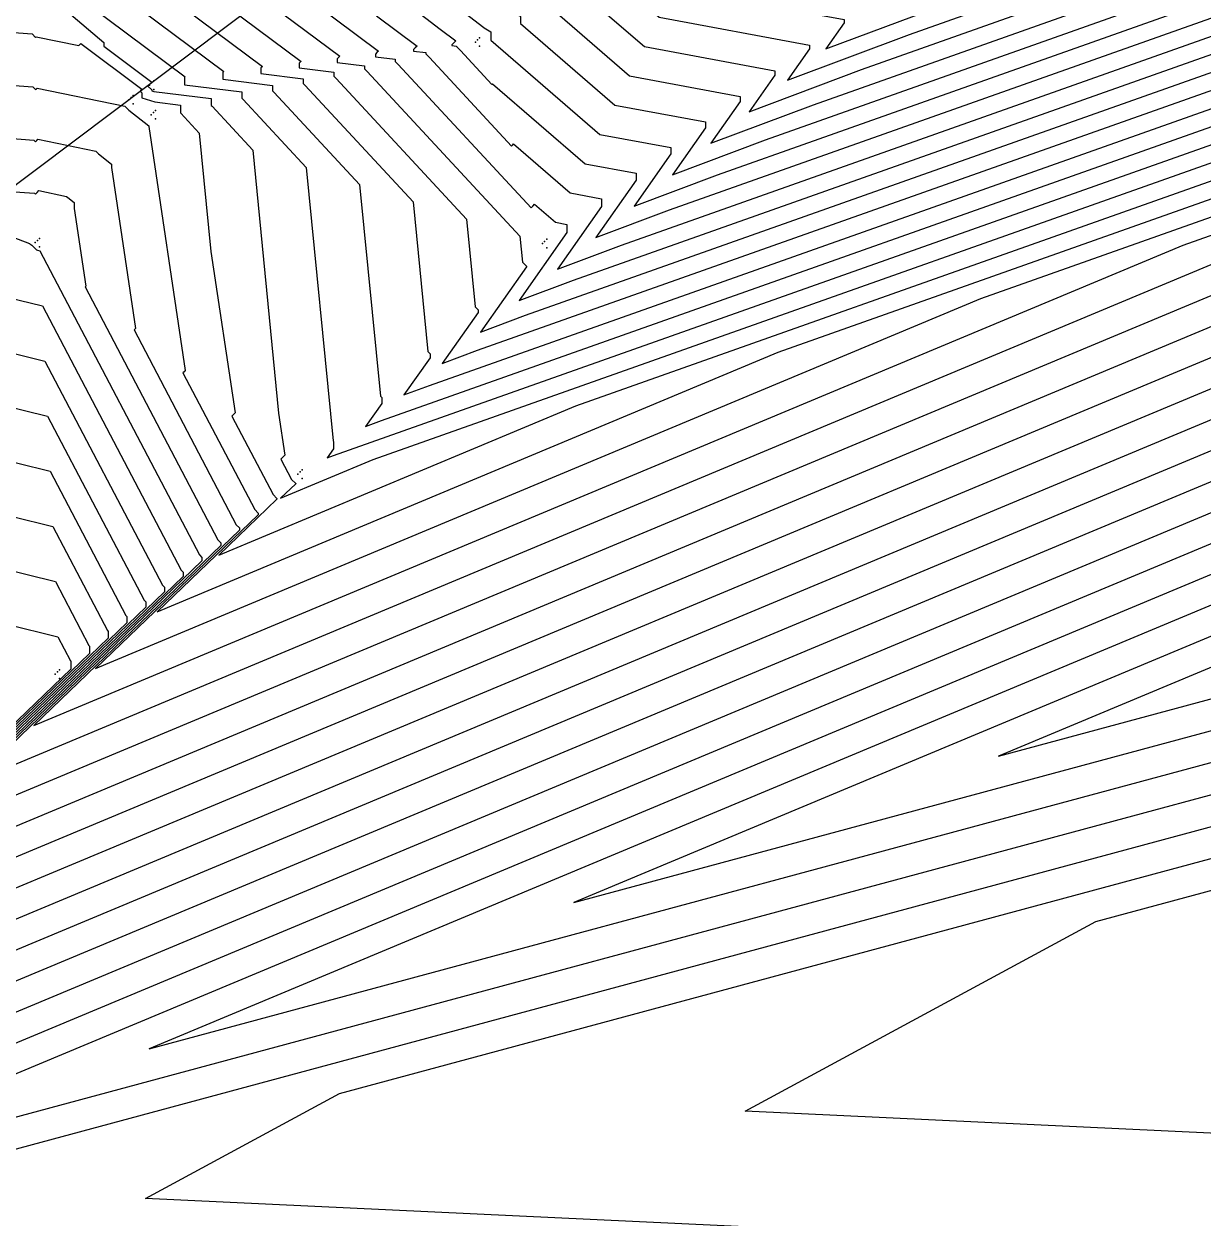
# Model space of a CAD drawing. Header units: metres. Extents: x 419582 to 423558, y 4805372 to 4807539.
# Drawn here: x 422947.5 to 423002.5, y 4807313.9 to 4807369.6 of the extents above; entities that cross this region are included whole.
import ezdxf

# ---------------------------------------------------------------- set-up
doc = ezdxf.new("R2010")
doc.units = ezdxf.units.M
for name, color, linetype in [('C-TINN', 4, 'Continuous'), ('C-TOPO-MAJR', 9, 'Continuous'), ('C-TOPO-MINR', 8, 'Continuous')]:
    doc.layers.add(name, color=color, linetype=linetype)

msp = doc.modelspace()

# ---------------------------------------------------------------- linework, layer by layer
at = {"color": 31, "lineweight": 30, "true_color": 0xffbd7a, "elevation": 1718.013}
msp.add_lwpolyline([(423449.834, 4807399.592), (423130.593, 4807500.114), (421950.92, 4806612.998), (421795.045, 4806430.988), (421305.015, 4806147.038), (421305.015, 4806147.038), (420630.083, 4805770.97), (419765.157, 4805549.54), (419617.356, 4805580.088)], dxfattribs=at)
at = {"layer": 'C-TINN', "color": 4, "linetype": 'Continuous', "lineweight": -3}
for p in [(422968.76, 4807369, 1720.38), (422968.56, 4807368.8, 1720.38), (422968.66, 4807368.9, 1720.38), (422968.76, 4807368.6, 1720.38), (422953.35, 4807366.79, 1728.81), (422953.45, 4807366.89, 1728.81), (422953.55, 4807366.99, 1728.81), (422952.49, 4807366.21, 1730.86), (422952.59, 4807366.31, 1730.86), (422953.55, 4807366.59, 1728.81), (422952.39, 4807366.11, 1730.86), (422952.59, 4807365.91, 1730.86), (422953.43, 4807365.41, 1730.82), (422953.53, 4807365.51, 1730.82), (422953.63, 4807365.61, 1730.82), (422953.63, 4807365.21, 1730.82), (422948.12, 4807359.54, 1733.93), (422948.22, 4807359.64, 1733.93), (422971.89, 4807359.6, 1723.58), (422948.02, 4807359.44, 1733.93), (422948.22, 4807359.24, 1733.93), (422971.69, 4807359.4, 1723.58), (422971.79, 4807359.5, 1723.58), (422971.89, 4807359.2, 1723.58), (422960.28, 4807348.64, 1728.65), (422960.38, 4807348.74, 1728.65), (422960.48, 4807348.84, 1728.65), (422960.48, 4807348.44, 1728.65), (422949.15, 4807339.51, 1741.6), (422948.95, 4807339.31, 1741.6), (422949.05, 4807339.41, 1741.6), (422949.15, 4807339.11, 1741.6)]:
    msp.add_point(p, dxfattribs=at)
at = {"layer": 'C-TOPO-MAJR', "color": 9, "linetype": 'Continuous', "lineweight": -3, "flags": 128}
for points, elevation in [([(423204.584, 4807424.669), (423192.481, 4807416.79), (423115.04, 4807389.369), (422953.341, 4807321.817), (423311.402, 4807418.357)], 1745), ([(422943.023, 4807369.541), (422947.869, 4807369.185), (422948.037, 4807369.017), (422948.053, 4807369.033), (422948.069, 4807369.048), (422950.052, 4807368.642), (422950.098, 4807368.688), (422950.144, 4807368.734), (422952.993, 4807366.595), (422952.951, 4807366.553), (422952.909, 4807366.511), (422952.993, 4807366.427), (422952.993, 4807366.195), (422953.597, 4807366.01), (422954.803, 4807365.861), (422954.803, 4807365.492), (422954.818, 4807365.476), (422955.675, 4807364.552), (422956.218, 4807359.024), (422957.345, 4807351.499), (422957.271, 4807351.425), (422957.196, 4807351.35), (422959.12, 4807347.688), (422959.299, 4807347.509), (422959.299, 4807347.467), (422956.592, 4807344.864), (422973.242, 4807351.819), (423125.146, 4807405.608)], 1730), ([(422955.022, 4807371.934), (422960.424, 4807367.898), (422960.379, 4807367.853), (422960.334, 4807367.808), (422960.334, 4807367.589), (422961.953, 4807367.388), (422961.953, 4807367.211), (422962.065, 4807367.1), (422968.148, 4807360.54), (422968.55, 4807356.442), (422968.694, 4807356.298), (422968.694, 4807356.186), (422967.015, 4807353.799), (422968.656, 4807354.416), (423102.701, 4807401.88)], 1725), ([(422881.206, 4807341.17), (422912.225, 4807360.198), (422950.2, 4807388.438), (422950.176, 4807388.415), (422950.152, 4807388.391), (422950.2, 4807388.343), (422952.284, 4807382.831), (422958.71, 4807377.363), (422968.958, 4807369.476), (422968.964, 4807369.469), (422969.274, 4807369.283), (422969.284, 4807369.274), (422969.284, 4807368.893), (422974.369, 4807364.49), (422977.684, 4807363.875), (422977.684, 4807363.581), (422975.968, 4807361.141), (422979.857, 4807362.602), (423080.256, 4807398.153)], 1720), ([(422916.161, 4807366.633), (422935.025, 4807378.204), (422958.119, 4807395.379), (422958.065, 4807395.325), (422958.012, 4807395.271), (422958.119, 4807395.164), (422962.815, 4807382.745), (422966.184, 4807379.878), (422971.556, 4807375.744), (422971.655, 4807375.645), (422976.039, 4807373.013), (422976.177, 4807372.874), (422976.177, 4807372.751), (422977.831, 4807371.318), (422985.776, 4807369.845), (422985.776, 4807369.699), (422984.921, 4807368.482), (422991.058, 4807370.788), (423057.811, 4807394.425)], 1715), ([(422939.934, 4807345.854), (422948.956, 4807343.626), (422950.525, 4807340.638), (422950.55, 4807340.613), (422950.55, 4807340.263), (422927.791, 4807318.373), (423067.774, 4807376.852)], 1740), ([(422946.759, 4807356.88), (422948.35, 4807356.488), (422954.822, 4807344.163), (422954.924, 4807344.061), (422954.924, 4807343.865), (422942.192, 4807331.618), (423020.508, 4807364.336)], 1735)]:
    msp.add_lwpolyline(points, dxfattribs=dict(at, elevation=elevation))
at = {"layer": 'C-TOPO-MINR', "color": 8, "linetype": 'Continuous', "lineweight": -3, "flags": 128}
for points, elevation in [([(423208.297, 4807424.909), (423196.97, 4807417.536), (423124.493, 4807391.872), (422973.159, 4807328.651), (423308.268, 4807419.002)], 1746), ([(423212.011, 4807425.15), (423201.459, 4807418.281), (423133.946, 4807394.375), (422992.978, 4807335.484), (423305.134, 4807419.647)], 1747), ([(423105.587, 4807386.865), (422933.522, 4807314.983), (423314.536, 4807417.712)], 1744), ([(422879.503, 4807208.727), (422984.023, 4807270.586), (423093.326, 4807302.826), (422925.178, 4807310.767), (422926.931, 4807311.716), (423317.67, 4807417.067)], 1743), ([(422893.26, 4807212.536), (422995.347, 4807272.955), (423111.927, 4807307.341), (422953.168, 4807314.839), (422962.224, 4807319.742), (423320.805, 4807416.422)], 1742), ([(422907.018, 4807216.344), (423006.672, 4807275.323), (423130.529, 4807311.856), (422981.158, 4807318.91), (422997.518, 4807327.768), (423323.939, 4807415.777)], 1741), ([(422946.837, 4807361.83), (422947.984, 4807361.746), (422948.024, 4807361.706), (422948.104, 4807361.786), (422948.184, 4807361.866), (422949.483, 4807361.6), (422949.544, 4807361.539), (422949.838, 4807361.306), (422949.838, 4807361.025), (422950.379, 4807357.408), (422950.362, 4807357.391), (422950.344, 4807357.373), (422956.541, 4807345.573), (422956.674, 4807345.44), (422956.674, 4807345.306), (422947.952, 4807336.917), (423001.601, 4807359.329), (423138.613, 4807407.844)], 1733), ([(422945.566, 4807364.4), (422947.946, 4807364.226), (422948.028, 4807364.143), (422948.087, 4807364.202), (422948.146, 4807364.26), (422950.842, 4807363.707), (422950.967, 4807363.582), (422951.577, 4807363.097), (422951.577, 4807362.945), (422952.701, 4807355.438), (422952.665, 4807355.402), (422952.628, 4807355.365), (422957.401, 4807346.278), (422957.549, 4807346.13), (422957.549, 4807346.026), (422950.832, 4807339.566), (422992.148, 4807356.826), (423134.124, 4807407.099)], 1732), ([(422944.294, 4807366.971), (422947.907, 4807366.705), (422948.033, 4807366.58), (422948.07, 4807366.617), (422948.107, 4807366.654), (422952.2, 4807365.815), (422952.391, 4807365.624), (422953.317, 4807364.888), (422953.317, 4807364.864), (422955.023, 4807353.469), (422954.968, 4807353.413), (422954.912, 4807353.358), (422958.26, 4807346.983), (422958.424, 4807346.819), (422958.424, 4807346.747), (422953.712, 4807342.215), (422982.695, 4807354.323), (423129.635, 4807406.353)], 1731), ([(422947.944, 4807371.578), (422951.224, 4807368.776), (422951.224, 4807368.607), (422953.461, 4807366.927), (422953.37, 4807366.836), (422953.28, 4807366.746), (422953.461, 4807366.564), (422953.461, 4807366.527), (422953.558, 4807366.497), (422956.233, 4807366.166), (422956.233, 4807365.836), (422956.268, 4807365.801), (422958.17, 4807363.749), (422959.375, 4807351.48), (422959.667, 4807349.529), (422959.574, 4807349.436), (422959.481, 4807349.343), (422959.979, 4807348.393), (422960.174, 4807348.199), (422960.174, 4807348.188), (422959.472, 4807347.513), (422963.789, 4807349.316), (423120.657, 4807404.862)], 1729), ([(422949.571, 4807371.247), (422955.011, 4807367.183), (422955.002, 4807367.174), (422954.992, 4807367.164), (422954.992, 4807366.802), (422957.663, 4807366.472), (422957.663, 4807366.18), (422957.717, 4807366.126), (422960.664, 4807362.947), (422961.917, 4807350.194), (422961.943, 4807350.168), (422961.943, 4807349.819), (422961.644, 4807349.394), (422961.936, 4807349.504), (423116.168, 4807404.117)], 1728), ([(422949.075, 4807373.204), (422956.816, 4807367.422), (422956.794, 4807367.4), (422956.773, 4807367.379), (422956.773, 4807367.065), (422959.093, 4807366.777), (422959.093, 4807366.524), (422959.166, 4807366.45), (422963.159, 4807362.145), (422964.128, 4807352.277), (422964.193, 4807352.212), (422964.193, 4807351.942), (422963.434, 4807350.863), (422964.176, 4807351.141), (423111.679, 4807403.371)], 1727), ([(422952.049, 4807372.569), (422958.62, 4807367.66), (422958.587, 4807367.627), (422958.553, 4807367.593), (422958.553, 4807367.327), (422960.523, 4807367.083), (422960.523, 4807366.867), (422960.615, 4807366.775), (422965.653, 4807361.342), (422966.339, 4807354.36), (422966.444, 4807354.255), (422966.444, 4807354.064), (422965.225, 4807352.331), (422966.416, 4807352.779), (423107.19, 4807402.626)], 1726), ([(422957.996, 4807371.299), (422962.229, 4807368.137), (422962.171, 4807368.08), (422962.114, 4807368.023), (422962.114, 4807367.851), (422963.383, 4807367.694), (422963.383, 4807367.555), (422963.514, 4807367.425), (422970.642, 4807359.737), (422970.761, 4807358.525), (422970.945, 4807358.342), (422970.945, 4807358.309), (422968.806, 4807355.268), (422970.897, 4807356.053), (423098.212, 4807401.135)], 1724), ([(422960.969, 4807370.664), (422964.033, 4807368.375), (422963.964, 4807368.306), (422963.895, 4807368.237), (422963.895, 4807368.113), (422964.813, 4807367.999), (422964.813, 4807367.899), (422964.963, 4807367.749), (422971.159, 4807361.067), (422971.241, 4807361.149), (422971.323, 4807361.231), (422972.292, 4807360.392), (422972.829, 4807360.293), (422972.829, 4807359.91), (422970.597, 4807356.736), (422973.137, 4807357.69), (423093.723, 4807400.389)], 1723), ([(422963.943, 4807370.029), (422965.837, 4807368.614), (422965.756, 4807368.533), (422965.676, 4807368.452), (422965.676, 4807368.375), (422966.243, 4807368.305), (422966.243, 4807368.243), (422966.412, 4807368.074), (422970.243, 4807363.942), (422970.294, 4807363.993), (422970.345, 4807364.044), (422972.984, 4807361.758), (422974.447, 4807361.487), (422974.447, 4807361.133), (422972.387, 4807358.204), (422975.377, 4807359.328), (423089.234, 4807399.644)], 1722), ([(422957.216, 4807376.86), (422966.916, 4807369.394), (422967.641, 4807368.852), (422967.549, 4807368.76), (422967.456, 4807368.667), (422967.456, 4807368.637), (422967.673, 4807368.611), (422967.673, 4807368.587), (422967.861, 4807368.399), (422969.328, 4807366.817), (422969.347, 4807366.837), (422969.366, 4807366.856), (422973.677, 4807363.124), (422976.066, 4807362.681), (422976.066, 4807362.357), (422974.178, 4807359.673), (422977.617, 4807360.965), (423084.745, 4807398.898)], 1721), ([(422888.197, 4807346.263), (422916.785, 4807363.8), (422951.784, 4807389.826), (422951.754, 4807389.797), (422951.724, 4807389.767), (422951.784, 4807389.707), (422954.39, 4807382.814), (422960.205, 4807377.866), (422969.477, 4807370.73), (422969.503, 4807370.704), (422970.627, 4807370.029), (422970.663, 4807369.994), (422970.663, 4807369.665), (422975.061, 4807365.855), (422979.303, 4807365.069), (422979.303, 4807364.804), (422977.759, 4807362.609), (422982.097, 4807364.239), (423075.767, 4807397.407)], 1719), ([(422895.188, 4807351.355), (422921.345, 4807367.401), (422953.367, 4807391.214), (422953.332, 4807391.179), (422953.296, 4807391.143), (422953.367, 4807391.071), (422956.496, 4807382.797), (422961.7, 4807378.369), (422969.997, 4807371.983), (422970.041, 4807371.939), (422971.98, 4807370.775), (422972.041, 4807370.714), (422972.041, 4807370.436), (422975.754, 4807367.221), (422980.921, 4807366.263), (422980.921, 4807366.028), (422979.549, 4807364.078), (422984.337, 4807365.877), (423071.278, 4807396.662)], 1718), ([(422902.179, 4807356.448), (422925.905, 4807371.002), (422954.951, 4807392.603), (422954.91, 4807392.561), (422954.868, 4807392.519), (422954.951, 4807392.436), (422958.602, 4807382.779), (422963.194, 4807378.872), (422970.517, 4807373.237), (422970.579, 4807373.175), (422973.333, 4807371.521), (422973.42, 4807371.434), (422973.42, 4807371.208), (422976.446, 4807368.587), (422982.539, 4807367.457), (422982.539, 4807367.251), (422981.34, 4807365.546), (422986.578, 4807367.514), (423066.789, 4807395.916)], 1717), ([(422909.17, 4807361.54), (422930.465, 4807374.603), (422956.535, 4807393.991), (422956.488, 4807393.943), (422956.44, 4807393.895), (422956.535, 4807393.8), (422960.709, 4807382.762), (422964.689, 4807379.375), (422971.036, 4807374.49), (422971.117, 4807374.41), (422974.686, 4807372.267), (422974.799, 4807372.154), (422974.799, 4807371.979), (422977.139, 4807369.953), (422984.158, 4807368.651), (422984.158, 4807368.475), (422983.13, 4807367.014), (422988.818, 4807369.151), (423062.3, 4807395.171)], 1716), ([(422919.151, 4807310.426), (423096.134, 4807384.362)], 1743), ([(422922.031, 4807313.075), (423086.68, 4807381.859)], 1742), ([(422941.922, 4807342.821), (422949.077, 4807341.053), (422949.666, 4807339.933), (422949.675, 4807339.924), (422949.675, 4807339.542), (422924.911, 4807315.724), (423077.227, 4807379.356)], 1741), ([(422941.299, 4807348.059), (422948.835, 4807346.198), (422951.385, 4807341.343), (422951.425, 4807341.303), (422951.425, 4807340.983), (422930.671, 4807321.022), (423058.321, 4807374.349)], 1739), ([(422942.664, 4807350.265), (422948.713, 4807348.77), (422952.244, 4807342.048), (422952.3, 4807341.992), (422952.3, 4807341.704), (422933.551, 4807323.671), (423048.867, 4807371.846)], 1738), ([(422944.029, 4807352.47), (422948.592, 4807351.343), (422953.104, 4807342.753), (422953.175, 4807342.682), (422953.175, 4807342.424), (422936.432, 4807326.32), (423039.414, 4807369.342)], 1737), ([(422945.394, 4807354.675), (422948.471, 4807353.915), (422953.963, 4807343.458), (422954.049, 4807343.372), (422954.049, 4807343.145), (422939.312, 4807328.969), (423029.961, 4807366.839)], 1736), ([(422937.724, 4807363.209), (422947.751, 4807359.396), (422947.751, 4807359.387), (422947.812, 4807359.355), (422947.864, 4807359.323), (422948.061, 4807359.126), (422948.081, 4807359.097), (422948.124, 4807359.086), (422948.228, 4807359.06), (422955.682, 4807344.868), (422955.799, 4807344.751), (422955.799, 4807344.586), (422945.072, 4807334.267), (423011.055, 4807361.833)], 1734)]:
    msp.add_lwpolyline(points, dxfattribs=dict(at, elevation=elevation))

doc.saveas('drawing.dxf')
